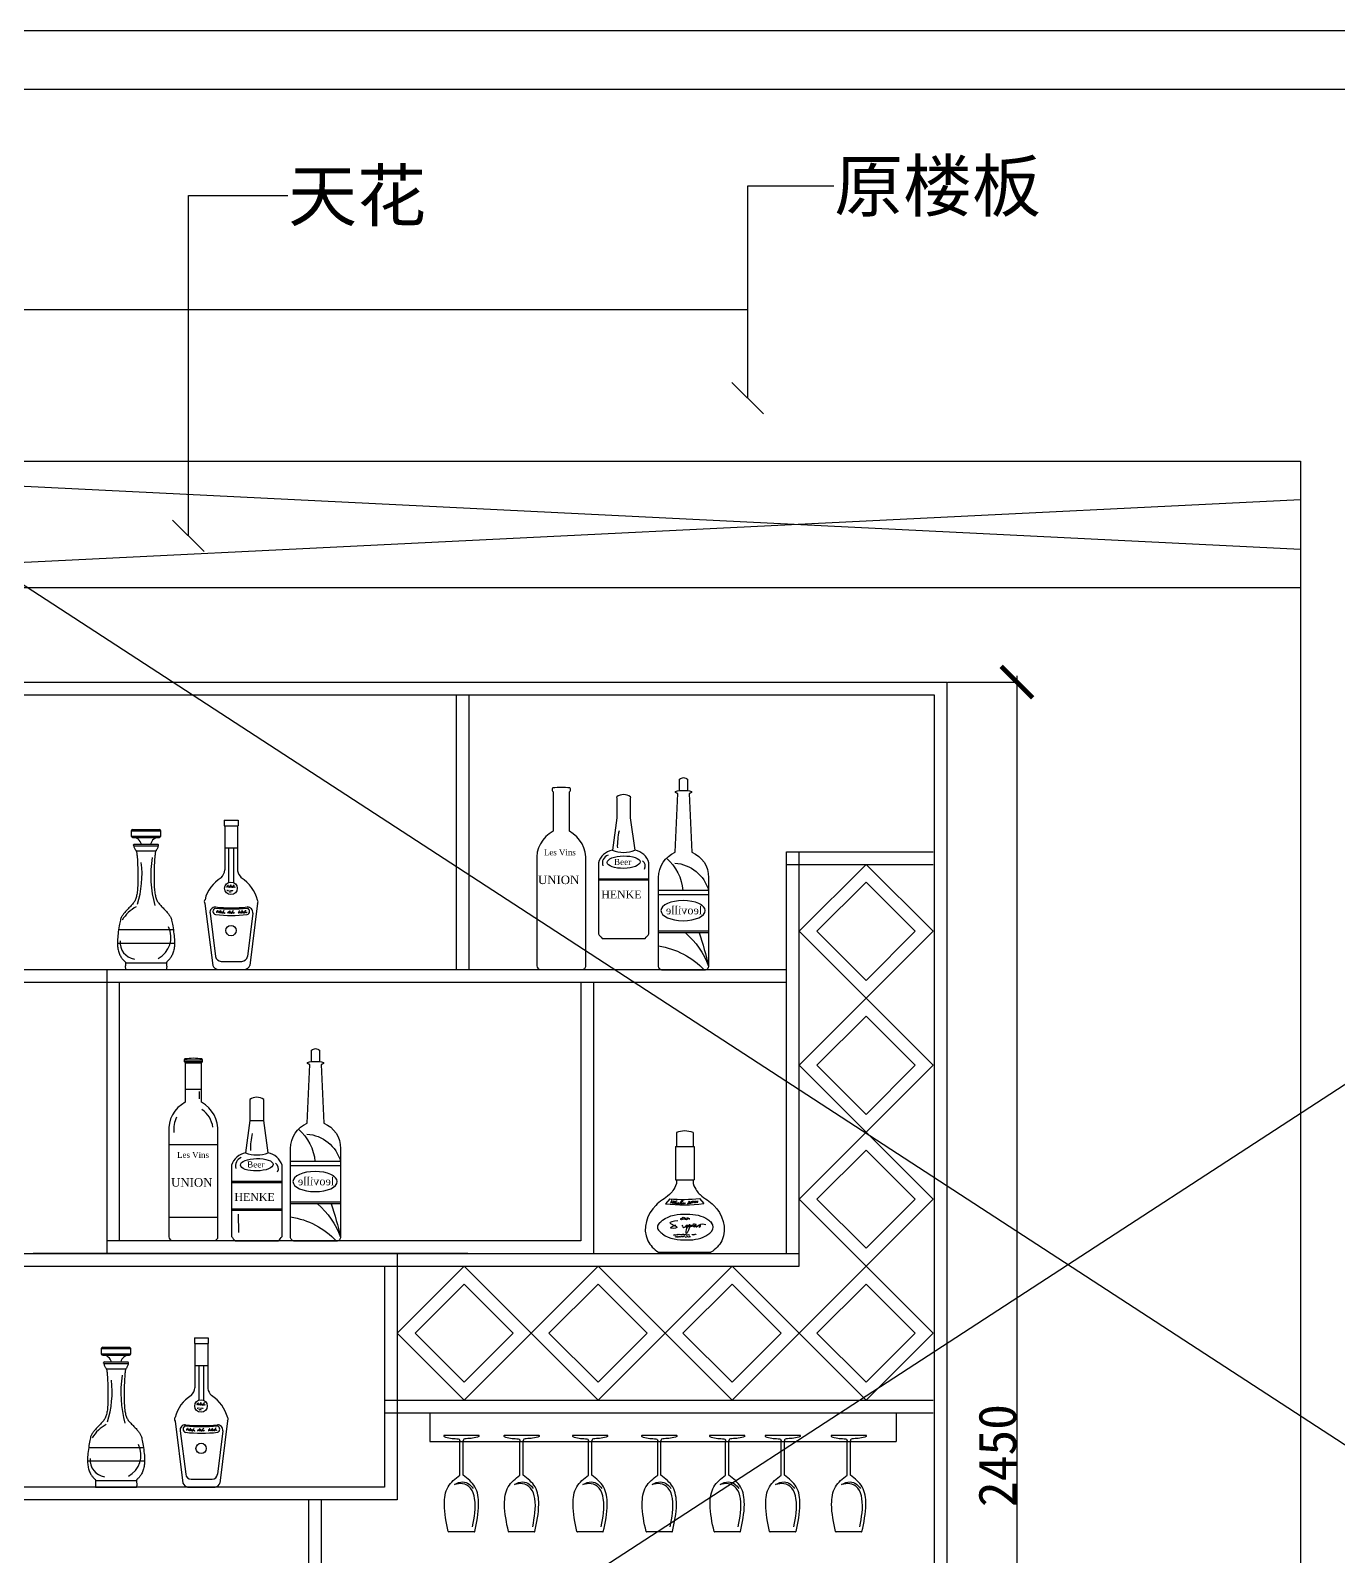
# Model space of a CAD drawing. Header units: millimetres. Extents: x 1149180 to 1411665549, y -85375798 to -28940.
# Drawn here: x 1188275 to 1190345, y -90924 to -88507 of the extents above; entities that cross this region are included whole.
import ezdxf

# ---------------------------------------------------------------- set-up
doc = ezdxf.new("R2010")
doc.units = ezdxf.units.MM
doc.header["$PDMODE"] = 35
for name, color, linetype in [('00天花', 3, 'Continuous'), ('3', 3, 'Continuous'), ('4', 4, 'Continuous'), ('6', 6, 'Continuous'), ('7', 7, 'Continuous'), ('BLOCK2', 8, 'Continuous'), ('DIM', 3, 'Continuous'), ('TEXT', 3, 'Continuous'), ('图框', 7, 'Continuous'), ('地板', 8, 'Continuous'), ('填充', 8, 'Continuous')]:
    doc.layers.add(name, color=color, linetype=linetype)
doc.styles.add('STYLE4', font='dutcheb.ttf')
doc.styles.add('云', font='SimSun.ttf')
doc.dimstyles.new('标准', dxfattribs={"dimtxt": 60, "dimasz": 50, "dimexe": 1, "dimexo": 1, "dimtad": 1, "dimdec": 0, "dimtxsty": '云', "dimblk": 'ARCHTICK', "dimcen": 50, "dimdle": 10, "dimclrd": 24, "dimclre": 22, "dimclrt": 24, "dimadec": 0, "dimazin": 0, "dimtfac": 1, "dimtdec": 0, "dimtmove": 1, "dimatfit": 3, "dimldrblk": 'OBLIQUE', "dimfxl": 1.25, "dimarcsym": 0})

# ---------------------------------------------------------------- blocks, each defined once
blk = doc.blocks.new('jd')
at = {"layer": '6', "color": 4}
for p, q in [((-4873.1, 2881.8), (-4873.1, 2818.3)), ((-4798.1, 2881.8), (-4798.1, 2818.3)), ((-4878.1, 2818.3), (-4793.1, 2818.3)), ((-4878.1, 2818.3), (-4878.1, 2668.9)), ((-4793.1, 2818.3), (-4793.1, 2668.9)), ((-4878.1, 2668.9), (-4793.1, 2668.9)), ((-4873.1, 2668.9), (-4873.1, 2651.5)), ((-4798.1, 2668.9), (-4798.1, 2651.5)), ((-4903.2, 2582.9), (-4922.4, 2560)), ((-4768.9, 2584), (-4749.9, 2561.3)), ((-4954.3, 2340.5), (-4716.9, 2340.5))]:
    blk.add_line(p, q, dxfattribs=at)
for centre, radius, start, end in [((-4835.6, 2795.5), 94, 66.49731, 113.50269), ((-4841.1, 3185), 630.3, 262.5878, 278.31915), ((-4841.1, 3185), 605.3, 264.11046, 276.84999), ((-4935.9, 2454.5), 23.2, 133.04602, 226.95398), ((-4738.6, 2454.5), 31.2, 321.30867, 38.69133)]:
    blk.add_arc(centre, radius, start, end, dxfattribs=at)
for points in [[(-4873.1, 2651.5), (-4883.7, 2622.4), (-4915.5, 2588.4), (-4990.4, 2549.7), (-5040.3, 2425.6), (-4974.8, 2352.6), (-4954.3, 2340.5)], [(-4798.1, 2651.5), (-4787.5, 2622.4), (-4755.7, 2588.4), (-4680.8, 2549.7), (-4630.8, 2425.6), (-4696.3, 2352.6), (-4716.9, 2340.5)]]:
    blk.add_open_spline(points, degree=3, knots=[0, 0, 0, 0, 18.805428, 56.35164, 129.653985, 156.297323, 156.297323, 156.297323, 156.297323], dxfattribs=at)
for points in [[(-4894.8, 2579), (-4895.5, 2572.8), (-4900.3, 2564.3), (-4896.1, 2565), (-4886.7, 2571.5), (-4884.1, 2572.1), (-4885.4, 2570.2), (-4891.2, 2564), (-4890.9, 2562.4), (-4886, 2565.3), (-4876.6, 2571.2), (-4871.3, 2572.5), (-4872.6, 2571.5), (-4878.2, 2568.9), (-4887, 2561.1), (-4882.1, 2565.3), (-4879.8, 2565), (-4881.8, 2561.1), (-4872.3, 2565.6), (-4875.3, 2561.1), (-4863.5, 2565.3), (-4867.1, 2563.4), (-4864.2, 2561.1), (-4870.4, 2559.1), (-4856.7, 2561.7), (-4844.3, 2575.1), (-4857.3, 2560.8), (-4848.2, 2565), (-4853.7, 2564), (-4845.6, 2561.1), (-4837.8, 2566), (-4841.7, 2561.7), (-4830, 2564.7)], [(-4819.2, 2568.9), (-4813.7, 2570.8), (-4812.7, 2566.3), (-4815, 2565.6), (-4823.1, 2560.1), (-4816.6, 2562.7), (-4810.7, 2562.7), (-4805.5, 2564), (-4805.5, 2570.8), (-4798, 2567.6), (-4801.9, 2563.7), (-4802.9, 2568.2), (-4791.8, 2570.8), (-4787.9, 2567.6), (-4791.2, 2563), (-4791.8, 2570.8), (-4785.6, 2571.5), (-4776.8, 2567.6), (-4780.4, 2563.7), (-4784.3, 2569.2), (-4780.7, 2571.5), (-4774.2, 2571.5)], [(-4951.7, 2471.4), (-4935.5, 2485.7), (-4824.7, 2513.1), (-4730.9, 2488.3), (-4714.3, 2474)], [(-4845.2, 2488.9), (-4852.7, 2488.9), (-4852.7, 2493), (-4845.2, 2493), (-4845.2, 2497.5), (-4838.8, 2497.5), (-4830.1, 2494.5), (-4820.7, 2496), (-4819.1, 2493), (-4812.7, 2491.5), (-4822.5, 2490), (-4828.2, 2487), (-4836.5, 2490), (-4842.5, 2490)], [(-4951.7, 2437.5), (-4935.5, 2423.2), (-4824.7, 2395.9), (-4730.9, 2420.6), (-4714.3, 2434.9)], [(-4867.6, 2482.5), (-4902.5, 2471.5), (-4870.9, 2452.4), (-4900.8, 2451.3), (-4891.9, 2457.7), (-4876.2, 2464.6)], [(-4884.8, 2415.9), (-4882.8, 2420.9), (-4882.6, 2417.2), (-4879.4, 2420.7), (-4878.9, 2418.1), (-4872.6, 2421.2), (-4872, 2417.8), (-4866.6, 2421.9), (-4865.7, 2418.6), (-4861.3, 2421.9), (-4861.1, 2418.8), (-4856.4, 2421.8), (-4855.5, 2418.8), (-4850.3, 2421.4), (-4848.7, 2419.2), (-4845.1, 2421.7), (-4844.6, 2420.6), (-4842.1, 2422.3), (-4840.5, 2420.9), (-4838.7, 2422.1), (-4837.4, 2419.9), (-4830.7, 2421.8), (-4829.4, 2418.9), (-4815.8, 2419.7), (-4815.6, 2415.6)], [(-4849.3, 2463), (-4836.9, 2453.3), (-4824.9, 2463.9), (-4828.4, 2451.2), (-4814.3, 2465.3), (-4827, 2425.8), (-4811.5, 2463.2), (-4803.7, 2461.8), (-4816.4, 2453.3), (-4812.9, 2455.5), (-4784.6, 2465.3), (-4798.7, 2465.3), (-4793.1, 2456.2), (-4785.3, 2463.9), (-4785.3, 2455.5), (-4766.2, 2465.3), (-4768.3, 2452.6), (-4766.9, 2461.1), (-4740.1, 2465.8)], [(-4804, 2419.4), (-4800.6, 2420.9), (-4799.9, 2419.8), (-4798.4, 2422.1)], [(-4797.1, 2419.4), (-4793.7, 2420.9), (-4793, 2419.8), (-4791.4, 2422.1)], [(-4789.8, 2420.2), (-4786.4, 2421.8), (-4785.6, 2420.6), (-4784.1, 2422.9)], [(-4879.3, 2409), (-4877.1, 2411.4), (-4875.6, 2409.7), (-4872.6, 2412.3), (-4872.2, 2410.1), (-4868.6, 2411.5), (-4868, 2410.1), (-4865.1, 2411.5), (-4864.1, 2410.2), (-4862.3, 2410.9), (-4859.4, 2411.9), (-4857, 2409.3), (-4853, 2412.4), (-4850.3, 2410.3), (-4846.6, 2413), (-4844.9, 2410.6), (-4838.7, 2414.2), (-4838.1, 2411.2)], [(-4833, 2408.8), (-4829.6, 2410.4), (-4828.8, 2409.2), (-4827.3, 2411.5)], [(-4824.8, 2410.1), (-4821.4, 2411.6), (-4820.7, 2410.4), (-4819.2, 2412.7)], [(-4816.7, 2410.1), (-4813.3, 2411.6), (-4812.5, 2410.4), (-4811, 2412.7)]]:
    blk.add_spline(points, degree=3, dxfattribs=at)
blk = doc.blocks.new('W1')
at = {"layer": '3'}
for p, q in [((-87.4, 96.6), (-27.4, 96.6)), ((-87.4, 53), (-27.4, 53))]:
    blk.add_line(p, q, dxfattribs=at)
for centre, radius, start, end in [((-44, 89.7), 45.1, 93.7232, 164.5396), ((1.7, 96.6), 58.6, 131.1777, 175.0055), ((391, -101), 491.4, 161.9815, 166.8029), ((4.9, -23.5), 98.6, 130.9257, 159.4126), ((-13.6, -57.5), 93.8, 98.4329, 137.162)]:
    blk.add_arc(centre, radius, start, end, dxfattribs=at)
blk.add_ellipse((-56.8, 77.7), major_axis=(-26.6, 0), ratio=0.453704, dxfattribs=at)
at = {"layer": '4'}
blk.add_lwpolyline([(-32.4, 6.2, 0.414214), (-27.4, 11.2), (-27.4, 117.5, 0.307785), (-47.5, 147.8), (-50.6, 218.4, 0.080951), (-47.7, 219.3, 0.050461), (-47.8, 220.8, 0.114655), (-67, 220.8, 0.050461), (-67.1, 219.3, 0.080951), (-64.2, 218.4), (-67.3, 147.8, 0.307785), (-87.4, 117.5), (-87.4, 11.2, 0.414214), (-82.4, 6.2)], format="xyb", close=True, dxfattribs=at)
at = {"layer": '7'}
for p, q in [((-87.4, 101.7), (-27.4, 101.7)), ((-87.4, 51), (-27.4, 51))]:
    blk.add_line(p, q, dxfattribs=at)
blk.add_lwpolyline([(-52.7, 221.6), (-52.7, 235.3, 0.420258), (-62.1, 235.3), (-62.1, 221.6)], format="xyb", dxfattribs=at)
at = {"layer": '3', "color": 3, "style": 'STYLE4'}
blk.add_text('leoville', height=9.6, dxfattribs=at).set_placement((-79.7, 73.3))
blk = doc.blocks.new('jhk')
at = {"layer": '6', "color": 4}
for p, q in [((-8404.8, 3748.5), (-8373.6, 3748.5)), ((-8404.8, 3748.5), (-8404.8, 3736)), ((-8404.8, 3736), (-8373.6, 3736)), ((-8403.6, 3736), (-8403.6, 3636)), ((-8374.8, 3736), (-8374.8, 3634)), ((-8373.6, 3748.5), (-8373.6, 3736)), ((-8403.6, 3686), (-8374.8, 3686)), ((-8394.9, 3686), (-8394.9, 3607.9)), ((-8384.3, 3686), (-8384.3, 3607.7)), ((-8448.5, 3560.3), (-8430.6, 3419.9)), ((-8329.8, 3561), (-8347.1, 3419.7)), ((-8437.1, 3538.2), (-8424.5, 3440.2)), ((-8340.5, 3538.2), (-8352.5, 3440.2)), ((-8412.1, 3429.3), (-8364.9, 3429.3)), ((-8420, 3411), (-8357.6, 3411))]:
    blk.add_line(p, q, dxfattribs=at)
for centre, radius in [((-8389.8, 3594.6), 14.2), ((-8389.6, 3498.8), 11.7)]:
    blk.add_circle(centre, radius, dxfattribs=at)
for centre, radius, start, end in [((-8437, 3640.7), 33.8, 318.1651, 352.0279), ((-8336.1, 3644.1), 40, 194.6591, 220.5445), ((-8373.1, 3551.2), 77.3, 120.084, 166.8363), ((-8410.3, 3547.2), 83.4, 14.3114, 58.3035), ((-8442.9, 3564.4), 7.04, 141.6531, 216.227), ((-8334.1, 3564.5), 5.6, 320.2702, 35.0978), ((-8424.7, 3539.8), 12.5, 90, 187.2928), ((-8422.7, 3542.4), 7.66, 105.3049, 254.6951), ((-8388.8, 3895.3), 344.9, 264.0255, 275.9745), ((-8388.8, 3892.8), 344.9, 264.0255, 275.9745), ((-8388.8, 3878.1), 344.9, 264.0255, 275.9745), ((-8352.9, 3539.8), 12.5, 353.0032, 90), ((-8355.5, 3542.4), 7.84, 289.6351, 70.3649), ((-8417.1, 3425.2), 14.5, 201.4364, 258.1602), ((-8412.1, 3441.8), 12.5, 187.2928, 270), ((-8364.9, 3441.8), 12.5, 270, 353.0032), ((-8360.6, 3425.2), 14.5, 281.8398, 338.5636)]:
    blk.add_arc(centre, radius, start, end, dxfattribs=at)
for points in [[(-8397.1, 3601.8), (-8395.5, 3601.8), (-8397.3, 3600), (-8395.8, 3597.7), (-8399.6, 3597.9), (-8398.6, 3598), (-8397.5, 3600.9)], [(-8392.8, 3598.6), (-8393.5, 3599), (-8395.2, 3597), (-8392.9, 3598.3), (-8392.8, 3597), (-8389.9, 3602.3), (-8391.2, 3597.7), (-8390.5, 3597.6), (-8387.3, 3598.6), (-8388.6, 3599), (-8388.7, 3596.6), (-8387.7, 3598.2), (-8386.9, 3596.9), (-8384.3, 3598), (-8386, 3598.3), (-8385.4, 3596.4), (-8384.3, 3598.3), (-8382.3, 3602.5), (-8384.3, 3597.3), (-8382, 3598.3), (-8382, 3597), (-8379.4, 3598.2)], [(-8398.7, 3589.5), (-8397.4, 3590.1), (-8397.1, 3589.7), (-8396.5, 3590.6)], [(-8395.6, 3589.5), (-8394.2, 3590.1), (-8394, 3589.7), (-8393.4, 3590.6)], [(-8394.7, 3585.9), (-8393.4, 3586.5), (-8393.1, 3586.1), (-8392.5, 3587)], [(-8391.6, 3585.9), (-8390.2, 3586.5), (-8390, 3586.1), (-8389.4, 3587)], [(-8390.7, 3589.1), (-8389.4, 3589.7), (-8389.1, 3589.3), (-8388.5, 3590.2)], [(-8387.6, 3589.1), (-8386.2, 3589.7), (-8386, 3589.3), (-8385.4, 3590.2)], [(-8420.5, 3544.5), (-8418.9, 3544.4), (-8420.7, 3542.8), (-8419.5, 3540.4), (-8423.2, 3540.9), (-8422.2, 3540.9), (-8421, 3543.7)], [(-8416.4, 3541), (-8417.1, 3541.5), (-8419, 3539.6), (-8416.6, 3540.7), (-8416.5, 3539.4), (-8413.2, 3544.5), (-8414.9, 3540), (-8414.2, 3539.8), (-8410.9, 3540.6), (-8412.2, 3541.1), (-8412.5, 3538.7), (-8411.4, 3540.2), (-8410.6, 3538.8), (-8408, 3539.8), (-8409.7, 3540.2), (-8409.2, 3538.3), (-8407.9, 3540), (-8405.6, 3544), (-8408, 3539), (-8405.6, 3539.9), (-8405.7, 3538.6), (-8403.1, 3539.5)], [(-8395.1, 3540.2), (-8395.8, 3540.6), (-8397.5, 3538.6), (-8395.2, 3539.9), (-8395.1, 3538.6), (-8392.2, 3543.9), (-8393.5, 3539.3), (-8392.8, 3539.2), (-8389.6, 3540.2), (-8390.9, 3540.6), (-8391, 3538.2), (-8390, 3539.8), (-8389.2, 3538.5), (-8386.6, 3539.6), (-8388.3, 3539.9), (-8387.7, 3538), (-8386.6, 3539.9), (-8384.5, 3544.1), (-8386.6, 3538.9), (-8384.3, 3539.9), (-8384.3, 3538.6), (-8381.7, 3539.8)], [(-8371.4, 3543.1), (-8369.8, 3543.3), (-8371.4, 3541.4), (-8369.8, 3539.2), (-8373.5, 3539.1), (-8372.5, 3539.3), (-8371.7, 3542.2)], [(-8366.8, 3540.3), (-8367.6, 3540.7), (-8369.1, 3538.6), (-8366.9, 3540), (-8366.7, 3538.7), (-8364.2, 3544.3), (-8365.2, 3539.6), (-8364.4, 3539.5), (-8361.4, 3540.8), (-8362.7, 3541.1), (-8362.6, 3538.6), (-8361.7, 3540.3), (-8360.8, 3539.1), (-8358.3, 3540.4), (-8360, 3540.6), (-8359.3, 3538.8), (-8358.3, 3540.7), (-8356.6, 3545.1), (-8358.2, 3539.7), (-8356, 3540.9), (-8355.9, 3539.6), (-8353.4, 3541)]]:
    blk.add_spline(points, degree=3, dxfattribs=at)
blk = doc.blocks.new('grrtyyy445')
at = {"layer": '3'}
for p, q in [((165374.4, -83026.6), (165421.2, -83026.6)), ((165374.4, -83035.3), (165421.2, -83035.3)), ((165378.5, -83050.6), (165417.1, -83050.6)), ((165382.3, -83058.7), (165413.4, -83058.7)), ((165354.5, -83183.3), (165441.1, -83183.3)), ((165352.6, -83204.5), (165443, -83204.5))]:
    blk.add_line(p, q, dxfattribs=at)
for centre, radius, start, end in [((165588, -83097.2), 182.6, 171.1695, 195.1966), ((165233.9, -83095.9), 157.6, 342.5827, 6.9125), ((165411.1, -83199.3), 59.8, 118.9576, 148.4937), ((165399.2, -83195.7), 38, 298.5008, 26.2097), ((165383.8, -83203.2), 27.1, 174.999, 260.5507)]:
    blk.add_arc(centre, radius, start, end, dxfattribs=at)
at = {"layer": '4'}
for p, q in [((165376.7, -83024.8), (165418.9, -83024.8)), ((165378.1, -83049.7), (165378.1, -83049.2)), ((165417.5, -83049.7), (165417.5, -83049.2)), ((165365.4, -83246.3), (165430.2, -83246.3))]:
    blk.add_line(p, q, dxfattribs=at)
for points in [[(165376.7, -83024.8, 0.288961), (165374.4, -83026.6), (165374.4, -83035.3, 0.288961), (165376.7, -83037.1, 0.288961)], [(165418.9, -83037.1, 0.288961), (165421.2, -83035.3), (165421.2, -83026.6, 0.288961), (165418.9, -83024.8, 0.288961)]]:
    blk.add_lwpolyline(points, format="xyb", dxfattribs=at)
for points in [[(165378.5, -83050.6), (165378.8, -83052), (165379.2, -83053.3), (165379.6, -83054.4), (165380.1, -83055.4), (165380.6, -83056.2), (165381, -83056.9), (165381.5, -83057.6), (165381.9, -83058.2), (165382.3, -83058.7), (165382.6, -83059.3), (165382.8, -83060), (165383, -83060.8), (165383.2, -83061.8), (165383.4, -83063.1), (165383.5, -83064.6), (165383.7, -83066.5), (165383.9, -83068.9), (165384.1, -83071.5), (165384.2, -83074.5), (165384.4, -83077.7), (165384.6, -83081.1), (165384.7, -83084.6), (165384.8, -83088.2), (165384.9, -83091.7), (165385, -83095.2), (165385, -83098.6), (165385, -83101.9), (165385, -83105.1), (165384.9, -83108.2), (165384.8, -83111.2), (165384.7, -83114), (165384.6, -83116.6), (165384.4, -83119.1), (165384.2, -83121.4), (165384, -83123.6), (165383.7, -83125.7), (165383.4, -83127.6), (165383, -83129.3), (165382.6, -83131), (165382.2, -83132.6), (165381.7, -83134), (165381.2, -83135.4), (165380.6, -83136.8), (165379.9, -83138), (165379.2, -83139.3), (165378.4, -83140.5), (165377.5, -83141.6), (165376.6, -83142.8), (165375.5, -83144), (165374.4, -83145.2), (165373.2, -83146.4), (165372, -83147.7), (165370.8, -83148.9), (165369.6, -83150.1), (165368.4, -83151.3), (165367.3, -83152.4), (165366.2, -83153.6), (165365.1, -83154.8), (165364.2, -83155.9), (165363.2, -83157), (165362.4, -83158.1), (165361.6, -83159.1), (165360.9, -83160.2), (165360.2, -83161.2), (165359.6, -83162.2), (165359, -83163.2), (165358.5, -83164.3), (165358.1, -83165.5), (165357.6, -83166.8), (165357.2, -83168.4), (165356.8, -83170.2), (165356.3, -83172.3), (165355.9, -83174.8), (165355.4, -83177.5), (165354.9, -83180.4), (165354.5, -83183.5), (165354, -83186.6), (165353.6, -83189.8), (165353.3, -83192.8), (165353, -83195.7), (165352.8, -83198.5), (165352.7, -83201), (165352.6, -83203.4), (165352.6, -83205.7), (165352.7, -83207.8), (165352.9, -83209.8), (165353.1, -83211.7), (165353.4, -83213.6), (165353.8, -83215.4), (165354.3, -83217.2), (165354.8, -83218.9), (165355.3, -83220.6), (165355.9, -83222.1), (165356.6, -83223.6), (165357.3, -83225), (165358, -83226.3), (165358.7, -83227.4), (165359.4, -83228.5), (165360.1, -83229.4), (165360.8, -83230.2), (165361.4, -83231), (165362, -83231.6), (165362.6, -83232.2), (165363.2, -83232.7), (165363.7, -83233.2), (165364.1, -83233.6), (165364.5, -83233.9), (165364.8, -83234.2), (165365, -83234.6), (165365.2, -83234.9), (165365.4, -83235.3), (165365.5, -83235.7), (165365.5, -83236.1), (165365.5, -83236.6), (165365.5, -83237.2), (165365.4, -83237.8), (165365.3, -83238.4), (165365.2, -83239.1), (165365.1, -83239.8), (165365.1, -83240.5), (165365, -83241.3), (165365, -83242), (165365, -83242.8), (165365.1, -83243.5), (165365.1, -83244.2), (165365.2, -83244.9), (165365.3, -83245.6), (165365.4, -83246.3)], [(165417.1, -83050.6), (165416.8, -83052), (165416.4, -83053.3), (165416, -83054.4), (165415.5, -83055.4), (165415, -83056.2), (165414.6, -83056.9), (165414.1, -83057.6), (165413.7, -83058.2), (165413.4, -83058.7), (165413.1, -83059.3), (165412.8, -83060), (165412.6, -83060.8), (165412.4, -83061.8), (165412.2, -83063.1), (165412.1, -83064.6), (165411.9, -83066.5), (165411.7, -83068.9), (165411.5, -83071.5), (165411.4, -83074.5), (165411.2, -83077.7), (165411, -83081.1), (165410.9, -83084.6), (165410.8, -83088.2), (165410.7, -83091.7), (165410.6, -83095.2), (165410.6, -83098.6), (165410.6, -83101.9), (165410.6, -83105.1), (165410.7, -83108.2), (165410.8, -83111.2), (165410.9, -83114), (165411, -83116.6), (165411.2, -83119.1), (165411.4, -83121.4), (165411.7, -83123.6), (165411.9, -83125.7), (165412.2, -83127.6), (165412.6, -83129.3), (165413, -83131), (165413.4, -83132.6), (165413.9, -83134), (165414.4, -83135.4), (165415, -83136.8), (165415.7, -83138), (165416.4, -83139.3), (165417.2, -83140.5), (165418.1, -83141.6), (165419.1, -83142.8), (165420.1, -83144), (165421.2, -83145.2), (165422.4, -83146.4), (165423.6, -83147.7), (165424.8, -83148.9), (165426, -83150.1), (165427.2, -83151.3), (165428.3, -83152.4), (165429.4, -83153.6), (165430.5, -83154.8), (165431.4, -83155.9), (165432.4, -83157), (165433.2, -83158.1), (165434, -83159.1), (165434.7, -83160.2), (165435.4, -83161.2), (165436, -83162.2), (165436.6, -83163.2), (165437.1, -83164.3), (165437.5, -83165.5), (165438, -83166.8), (165438.4, -83168.4), (165438.8, -83170.2), (165439.3, -83172.3), (165439.7, -83174.8), (165440.2, -83177.5), (165440.7, -83180.4), (165441.1, -83183.5), (165441.6, -83186.6), (165442, -83189.8), (165442.3, -83192.8), (165442.6, -83195.7), (165442.8, -83198.5), (165442.9, -83201), (165443, -83203.4), (165443, -83205.7), (165442.9, -83207.8), (165442.7, -83209.8), (165442.5, -83211.7), (165442.2, -83213.6), (165441.8, -83215.4), (165441.4, -83217.2), (165440.8, -83218.9), (165440.3, -83220.6), (165439.7, -83222.1), (165439, -83223.6), (165438.3, -83225), (165437.6, -83226.3), (165436.9, -83227.4), (165436.2, -83228.5), (165435.5, -83229.4), (165434.9, -83230.2), (165434.2, -83231), (165433.6, -83231.6), (165433, -83232.2), (165432.4, -83232.7), (165431.9, -83233.2), (165431.5, -83233.6), (165431.1, -83233.9), (165430.8, -83234.2), (165430.6, -83234.6), (165430.4, -83234.9), (165430.2, -83235.3), (165430.1, -83235.7), (165430.1, -83236.1), (165430.1, -83236.6), (165430.2, -83237.2), (165430.2, -83237.8), (165430.3, -83238.4), (165430.4, -83239.1), (165430.5, -83239.8), (165430.5, -83240.5), (165430.6, -83241.3), (165430.6, -83242), (165430.6, -83242.8), (165430.5, -83243.5), (165430.5, -83244.2), (165430.4, -83244.9), (165430.3, -83245.6), (165430.2, -83246.3)]]:
    blk.add_lwpolyline(points, dxfattribs=at)
for centre, radius, start, end in [((165377, -83051), 13.8, 12.3258, 91.183), ((165418.6, -83051), 13.8, 88.817, 167.6742), ((165379.3, -83049.2), 1.16, 90, 180), ((165379.3, -83049.7), 1.16, 180, 225), ((165416.3, -83049.2), 1.16, 0, 90), ((165416.3, -83049.7), 1.16, 315, 0)]:
    blk.add_arc(centre, radius, start, end, dxfattribs=at)
at = {"layer": '7'}
for p, q in [((165376.7, -83037.1), (165418.9, -83037.1)), ((165379.3, -83048), (165416.3, -83048)), ((165365.5, -83235.9), (165430.1, -83235.9))]:
    blk.add_line(p, q, dxfattribs=at)
blk = doc.blocks.new('_ArchTick')
at = {"color": 0, "linetype": 'ByBlock', "const_width": 0.15}
blk.add_lwpolyline([(-0.5, -0.5), (0.5, 0.5)], dxfattribs=at)
blk = doc.blocks.new('_Oblique')
at = {"color": 0, "linetype": 'ByBlock', "lineweight": -2}
blk.add_line((-0.5, -0.5), (0.5, 0.5), dxfattribs=at)
blk = doc.blocks.new('3sdasd2')
at = {"layer": '图框', "color": 3}
blk.add_line((1186915.1, -89939.9), (1192919.8, -89939.8), dxfattribs=at)
at = {"layer": '图框', "color": 8}
blk.add_line((1187029.6, -90032.9), (1192826.7, -90032.9), dxfattribs=at)
blk = doc.blocks.new('*D1146')
at = {"layer": 'Defpoints', "color": 0}
for p in [(1189725.3, -89539), (1189725.3, -91988.9), (1189836.3, -91988.9)]:
    blk.add_point(p, dxfattribs=at)
at = {"layer": 'TEXT', "color": 22, "lineweight": -2}
for p, q in [((1189726.3, -89539), (1189837.3, -89539)), ((1189726.3, -91988.9), (1189837.3, -91988.9))]:
    blk.add_line(p, q, dxfattribs=at)
at = {"layer": 'TEXT', "color": 24, "lineweight": -2}
blk.add_line((1189836.3, -89529), (1189836.3, -91998.9), dxfattribs=at)
at = {"layer": 'TEXT', "color": 24, "lineweight": -2, "xscale": 50, "yscale": 50, "zscale": 50}
for p, rotation in [((1189836.3, -89539), 90), ((1189836.3, -91988.9), 270)]:
    blk.add_blockref('_ArchTick', p, dxfattribs=dict(at, rotation=rotation))
at = {"layer": 'TEXT', "color": 24, "insert": (1189805.7, -90764), "char_height": 60, "attachment_point": 5, "rotation": 90, "style": '云'}
blk.add_mtext('2450', dxfattribs=at)

msp = doc.modelspace()

# ---------------------------------------------------------------- linework, layer by layer
at = {"color": 8}
for p, q in [((1188948.9, -89994), (1188948.9, -89559)), ((1188968.9, -89994), (1188968.9, -89559)), ((1189471.5, -90444), (1189471.5, -89807.6)), ((1189491.5, -90464), (1189491.5, -89807.6)), ((1187745.3, -89994), (1189471.5, -89994)), ((1188395.8, -90444), (1188395.8, -89994)), ((1187745.3, -90014), (1189471.5, -90014)), ((1188415.8, -90424), (1188415.8, -90014)), ((1188968.9, -90014), (1188968.9, -90014)), ((1189145.9, -90014), (1189145.9, -90424)), ((1189165.9, -90014), (1189165.9, -90444)), ((1189145.9, -90424), (1188395.8, -90424)), ((1188085, -90444), (1188625, -90444)), ((1188105, -90464), (1188605, -90464)), ((1188967.2, -90444), (1188278.7, -90444)), ((1188430.8, -90464), (1189491.5, -90464)), ((1188473.7, -90444), (1189491.5, -90444)), ((1188835.1, -90464), (1188835.1, -90814)), ((1188855.1, -90444), (1188855.1, -90834)), ((1188835.1, -90676.1), (1189703.6, -90676.1)), ((1188835.1, -90696.1), (1189703.6, -90696.1)), ((1188835.1, -90814), (1188105, -90814)), ((1188855.1, -90834), (1188085, -90834))]:
    msp.add_line(p, q, dxfattribs=at)
for points in [[(1189491.5, -89933.6), (1189597.5, -89827.6), (1189703.6, -89933.6), (1189597.5, -90039.7)], [(1189519.8, -89933.6), (1189597.5, -89855.9), (1189675.3, -89933.6), (1189597.5, -90011.4)], [(1189491.5, -90145.8), (1189597.5, -90039.7), (1189703.6, -90145.8), (1189597.5, -90251.8)], [(1189519.8, -90145.8), (1189597.5, -90068), (1189675.3, -90145.8), (1189597.5, -90223.6)], [(1189491.5, -90357.9), (1189597.5, -90251.8), (1189703.6, -90357.9), (1189597.5, -90464)], [(1189519.8, -90357.9), (1189597.5, -90280.1), (1189675.3, -90357.9), (1189597.5, -90435.7)], [(1188855.1, -90570), (1188961.1, -90464), (1189067.2, -90570), (1188961.1, -90676.1)], [(1189067.2, -90570), (1189173.3, -90464), (1189279.3, -90570), (1189173.3, -90676.1)], [(1189279.3, -90570), (1189385.4, -90464), (1189491.5, -90570), (1189385.4, -90676.1)], [(1189491.5, -90570), (1189597.5, -90464), (1189703.6, -90570), (1189597.5, -90676.1)], [(1188883.4, -90570), (1188961.1, -90492.3), (1189038.9, -90570), (1188961.1, -90647.8)], [(1189095.5, -90570), (1189173.3, -90492.3), (1189251.1, -90570), (1189173.3, -90647.8)], [(1189307.6, -90570), (1189385.4, -90492.3), (1189463.2, -90570), (1189385.4, -90647.8)], [(1189519.8, -90570), (1189597.5, -90492.3), (1189675.3, -90570), (1189597.5, -90647.8)]]:
    msp.add_lwpolyline(points, close=True, dxfattribs=at)
at = {"layer": '00天花', "color": 8}
for p, q in [((1188715.3, -91868.9), (1188715.3, -90834)), ((1188735.3, -91868.9), (1188735.3, -90834))]:
    msp.add_line(p, q, dxfattribs=at)
at = {"layer": '3'}
for p, q in [((1189173.7, -89852.3), (1189253.7, -89852.3)), ((1188592.9, -90331.5), (1188672.9, -90331.5)), ((1188592.9, -90373.4), (1188672.9, -90373.4)), ((1188603.2, -90381.7), (1188603.7, -90410.9))]:
    msp.add_line(p, q, dxfattribs=at)
for centre, radius, start, end in [((1189311.8, -89798.6), 108.1, 167.0666, 181.5046), ((1189193.7, -89825.7), 13.7, 110.2878, 198.0403), ((1189237.8, -89830.3), 10.2, 329.8754, 57.1334), ((1188731, -90277.8), 108.1, 167.0666, 181.5046), ((1188612.9, -90304.9), 13.7, 110.2878, 198.0403), ((1188657, -90309.5), 10.2, 329.8754, 57.1334)]:
    msp.add_arc(centre, radius, start, end, dxfattribs=at)
at = {"layer": '4'}
for points in [[(1189082, -89994), (1189148.1, -89994, 0.414214), (1189154, -89988.1), (1189154, -89822.7, 0.287212), (1189127.9, -89775.2), (1189127.9, -89712.7, 0.147579), (1189129.6, -89710.7), (1189129.6, -89707.8, 0.131585), (1189128.6, -89706.6, 0.075603), (1189101.6, -89706.6, 0.131585), (1189100.6, -89707.8), (1189100.6, -89710.7, 0.147579), (1189102.2, -89712.7), (1189102.2, -89775.2, 0.304594), (1189076.2, -89822.7), (1189076.2, -89988.1, 0.414214)], [(1189195.8, -89805.2, 0.275143), (1189173.7, -89825), (1189173.7, -89937.7, 0.042753), (1189179.6, -89944.8), (1189247.9, -89944.8, 0.042753), (1189253.7, -89937.7), (1189253.7, -89825, 0.275143), (1189231.7, -89805.2), (1189224.7, -89754.1), (1189224.7, -89722.3, 0.279828), (1189224.7, -89720.7, 0.31991), (1189202.7, -89720.7, 0.279828), (1189202.7, -89722.3), (1189202.7, -89754.1)], [(1188499.5, -90423.2), (1188565.6, -90423.2, 0.414214), (1188571.4, -90417.3), (1188571.4, -90251.9, 0.287212), (1188545.4, -90204.4), (1188545.4, -90141.9, 0.147579), (1188547.1, -90139.9), (1188547.1, -90137, 0.131585), (1188546.1, -90135.8, 0.075603), (1188519.1, -90135.8, 0.131585), (1188518.1, -90137), (1188518.1, -90139.9, 0.147579), (1188519.7, -90141.9), (1188519.7, -90204.4, 0.304594), (1188493.7, -90251.9), (1188493.7, -90417.3, 0.414214)], [(1188615, -90284.4, 0.275143), (1188592.9, -90304.2), (1188592.9, -90416.9, 0.042753), (1188598.8, -90424), (1188667.1, -90424, 0.042753), (1188672.9, -90416.9), (1188672.9, -90304.2, 0.275143), (1188650.9, -90284.4), (1188643.9, -90233.3), (1188643.9, -90201.5, 0.279828), (1188643.9, -90199.9, 0.31991), (1188621.9, -90199.9, 0.279828), (1188621.9, -90201.5), (1188621.9, -90233.3)]]:
    msp.add_lwpolyline(points, format="xyb", close=True, dxfattribs=at)
at = {"layer": '7'}
for p, q in [((1189173.7, -89850.3), (1189253.7, -89850.3)), ((1188518.1, -90137), (1188547.1, -90137)), ((1188518.1, -90139.9), (1188547.1, -90139.9)), ((1188519.7, -90141.9), (1188545.4, -90141.9)), ((1188519.7, -90183.8), (1188545.4, -90183.8)), ((1188621.9, -90233.3), (1188643.9, -90233.3)), ((1188493.7, -90271.1), (1188571.4, -90271.1)), ((1188592.9, -90329.5), (1188672.9, -90329.5)), ((1188493.7, -90386.6), (1188571.4, -90386.6)), ((1188592.9, -90375.4), (1188672.9, -90375.4))]:
    msp.add_line(p, q, dxfattribs=at)
for centre in [(1189213.7, -89760.4), (1188632.9, -90239.6)]:
    msp.add_arc(centre, 48.3, 248.1677, 291.8323, dxfattribs=at)
for centre in [(1189213.7, -89824.1), (1188632.9, -90303.3)]:
    msp.add_ellipse(centre, major_axis=(-26, -0.5), ratio=0.379432, dxfattribs=at)
at = {"layer": 'BLOCK2', "color": 253}
for p, q in [((1188906.7, -90696.1), (1188906.7, -90741.5)), ((1189645.1, -90696.1), (1189645.1, -90741.5)), ((1188906.7, -90741.5), (1189645.1, -90741.5)), ((1188984.3, -90732.2), (1188929.7, -90732.2)), ((1188954.5, -90795.2), (1188954.5, -90740.5)), ((1188959.5, -90795.2), (1188959.5, -90740.5)), ((1189079.5, -90732.2), (1189024.9, -90732.2)), ((1189049.6, -90795.2), (1189049.6, -90740.5)), ((1189054.7, -90795.2), (1189054.7, -90740.5)), ((1189188, -90732.2), (1189133.4, -90732.2)), ((1189158.1, -90795.2), (1189158.1, -90740.5)), ((1189163.2, -90795.2), (1189163.2, -90740.5)), ((1189297.5, -90732.2), (1189242.8, -90732.2)), ((1189267.6, -90795.2), (1189267.6, -90740.5)), ((1189272.7, -90795.2), (1189272.7, -90740.5)), ((1189405, -90732.2), (1189350.4, -90732.2)), ((1189375.2, -90795.2), (1189375.2, -90740.5)), ((1189380.3, -90795.2), (1189380.3, -90740.5)), ((1189493, -90732.2), (1189438.4, -90732.2)), ((1189463.1, -90795.2), (1189463.1, -90740.5)), ((1189468.2, -90795.2), (1189468.2, -90740.5)), ((1189597.4, -90732.2), (1189542.8, -90732.2)), ((1189567.6, -90795.2), (1189567.6, -90740.5)), ((1189572.6, -90795.2), (1189572.6, -90740.5)), ((1188977.1, -90884.7), (1188937, -90884.7)), ((1189072.2, -90884.7), (1189032.1, -90884.7)), ((1189180.7, -90884.7), (1189140.6, -90884.7)), ((1189290.2, -90884.7), (1189250.1, -90884.7)), ((1189397.8, -90884.7), (1189357.7, -90884.7)), ((1189485.7, -90884.7), (1189445.6, -90884.7)), ((1189590.2, -90884.7), (1189550.1, -90884.7))]:
    msp.add_line(p, q, dxfattribs=at)
for centre, start, end in [((1188929.7, -90733), 90, 243.2196), ((1188984.3, -90733), 296.7804, 90), ((1189024.9, -90733), 90, 243.2196), ((1189079.5, -90733), 296.7804, 90), ((1189133.4, -90733), 90, 243.2196), ((1189188, -90733), 296.7804, 90), ((1189242.8, -90733), 90, 243.2196), ((1189297.5, -90733), 296.7804, 90), ((1189350.4, -90733), 90, 243.2196), ((1189405, -90733), 296.7804, 90), ((1189438.4, -90733), 90, 243.2196), ((1189493, -90733), 296.7804, 90), ((1189542.8, -90733), 90, 243.2196), ((1189597.4, -90733), 296.7804, 90), ((1188937, -90883.9), 192.5858, 270), ((1188977.1, -90883.9), 270, 347.4142), ((1189032.1, -90883.9), 192.5858, 270), ((1189072.2, -90883.9), 270, 347.4142), ((1189140.6, -90883.9), 192.5858, 270), ((1189180.7, -90883.9), 270, 347.4142), ((1189250.1, -90883.9), 192.5858, 270), ((1189290.2, -90883.9), 270, 347.4142), ((1189357.7, -90883.9), 192.5858, 270), ((1189397.8, -90883.9), 270, 347.4142), ((1189445.6, -90883.9), 192.5858, 270), ((1189485.7, -90883.9), 270, 347.4142), ((1189550.1, -90883.9), 192.5858, 270), ((1189590.2, -90883.9), 270, 347.4142)]:
    msp.add_arc(centre, 0.84, start, end, dxfattribs=at)
for points, knots in [([(1188929.3, -90733.8), (1188932.1, -90735.2), (1188939.2, -90736.8), (1188947.2, -90737.1), (1188953.5, -90737.5), (1188954.3, -90739.6), (1188954.5, -90740.5)], [1.62704, 1.62704, 1.62704, 1.62704, 15.116429, 26.985274, 31.624451, 34.868183, 34.868183, 34.868183, 34.868183]), ([(1188984.7, -90733.8), (1188981.9, -90735.2), (1188974.8, -90736.8), (1188966.9, -90737.1), (1188960.5, -90737.5), (1188959.8, -90739.6), (1188959.5, -90740.5)], [1.62704, 1.62704, 1.62704, 1.62704, 15.116429, 26.985274, 31.624451, 34.868183, 34.868183, 34.868183, 34.868183]), ([(1189024.5, -90733.8), (1189027.3, -90735.2), (1189034.4, -90736.8), (1189042.3, -90737.1), (1189048.7, -90737.5), (1189049.4, -90739.6), (1189049.6, -90740.5)], [1.62704, 1.62704, 1.62704, 1.62704, 15.116429, 26.985274, 31.624451, 34.868183, 34.868183, 34.868183, 34.868183]), ([(1189079.9, -90733.8), (1189077.1, -90735.2), (1189070, -90736.8), (1189062, -90737.1), (1189055.7, -90737.5), (1189054.9, -90739.6), (1189054.7, -90740.5)], [1.62704, 1.62704, 1.62704, 1.62704, 15.116429, 26.985274, 31.624451, 34.868183, 34.868183, 34.868183, 34.868183]), ([(1189133, -90733.8), (1189135.8, -90735.2), (1189142.8, -90736.8), (1189150.8, -90737.1), (1189157.1, -90737.5), (1189157.9, -90739.6), (1189158.1, -90740.5)], [1.62704, 1.62704, 1.62704, 1.62704, 15.116429, 26.985274, 31.624451, 34.868183, 34.868183, 34.868183, 34.868183]), ([(1189188.3, -90733.8), (1189185.6, -90735.2), (1189178.5, -90736.8), (1189170.5, -90737.1), (1189164.2, -90737.5), (1189163.4, -90739.6), (1189163.2, -90740.5)], [1.62704, 1.62704, 1.62704, 1.62704, 15.116429, 26.985274, 31.624451, 34.868183, 34.868183, 34.868183, 34.868183]), ([(1189242.5, -90733.8), (1189245.3, -90735.2), (1189252.3, -90736.8), (1189260.3, -90737.1), (1189266.6, -90737.5), (1189267.4, -90739.6), (1189267.6, -90740.5)], [1.62704, 1.62704, 1.62704, 1.62704, 15.116429, 26.985274, 31.624451, 34.868183, 34.868183, 34.868183, 34.868183]), ([(1189297.8, -90733.8), (1189295, -90735.2), (1189288, -90736.8), (1189280, -90737.1), (1189273.7, -90737.5), (1189272.9, -90739.6), (1189272.7, -90740.5)], [1.62704, 1.62704, 1.62704, 1.62704, 15.116429, 26.985274, 31.624451, 34.868183, 34.868183, 34.868183, 34.868183]), ([(1189350, -90733.8), (1189352.8, -90735.2), (1189359.9, -90736.8), (1189367.9, -90737.1), (1189374.2, -90737.5), (1189375, -90739.6), (1189375.2, -90740.5)], [1.62704, 1.62704, 1.62704, 1.62704, 15.116429, 26.985274, 31.624451, 34.868183, 34.868183, 34.868183, 34.868183]), ([(1189405.4, -90733.8), (1189402.6, -90735.2), (1189395.5, -90736.8), (1189387.6, -90737.1), (1189381.2, -90737.5), (1189380.5, -90739.6), (1189380.3, -90740.5)], [1.62704, 1.62704, 1.62704, 1.62704, 15.116429, 26.985274, 31.624451, 34.868183, 34.868183, 34.868183, 34.868183]), ([(1189438, -90733.8), (1189440.8, -90735.2), (1189447.9, -90736.8), (1189455.8, -90737.1), (1189462.2, -90737.5), (1189462.9, -90739.6), (1189463.1, -90740.5)], [1.62704, 1.62704, 1.62704, 1.62704, 15.116429, 26.985274, 31.624451, 34.868183, 34.868183, 34.868183, 34.868183]), ([(1189493.4, -90733.8), (1189490.6, -90735.2), (1189483.5, -90736.8), (1189475.5, -90737.1), (1189469.2, -90737.5), (1189468.4, -90739.6), (1189468.2, -90740.5)], [1.62704, 1.62704, 1.62704, 1.62704, 15.116429, 26.985274, 31.624451, 34.868183, 34.868183, 34.868183, 34.868183]), ([(1189542.4, -90733.8), (1189545.2, -90735.2), (1189552.3, -90736.8), (1189560.3, -90737.1), (1189566.6, -90737.5), (1189567.4, -90739.6), (1189567.6, -90740.5)], [1.62704, 1.62704, 1.62704, 1.62704, 15.116429, 26.985274, 31.624451, 34.868183, 34.868183, 34.868183, 34.868183]), ([(1189597.8, -90733.8), (1189595, -90735.2), (1189587.9, -90736.8), (1189580, -90737.1), (1189573.6, -90737.5), (1189572.9, -90739.6), (1189572.6, -90740.5)], [1.62704, 1.62704, 1.62704, 1.62704, 15.116429, 26.985274, 31.624451, 34.868183, 34.868183, 34.868183, 34.868183]), ([(1188936.1, -90884.1), (1188933, -90870), (1188927.9, -90846.8), (1188932.4, -90812.2), (1188947.3, -90800.7), (1188954.5, -90795.2)], [0.805881, 0.805881, 0.805881, 0.805881, 52.568582, 85.927397, 117.154241, 117.154241, 117.154241, 117.154241]), ([(1188977.9, -90884.1), (1188981, -90870), (1188986.1, -90846.8), (1188981.6, -90812.2), (1188966.7, -90800.7), (1188959.5, -90795.2)], [0.805881, 0.805881, 0.805881, 0.805881, 52.568582, 85.927397, 117.154241, 117.154241, 117.154241, 117.154241]), ([(1189031.3, -90884.1), (1189028.2, -90870), (1189023.1, -90846.8), (1189027.6, -90812.2), (1189042.5, -90800.7), (1189049.6, -90795.2)], [0.805881, 0.805881, 0.805881, 0.805881, 52.568582, 85.927397, 117.154241, 117.154241, 117.154241, 117.154241]), ([(1189073, -90884.1), (1189076.2, -90870), (1189081.3, -90846.8), (1189076.8, -90812.2), (1189061.9, -90800.7), (1189054.7, -90795.2)], [0.805881, 0.805881, 0.805881, 0.805881, 52.568582, 85.927397, 117.154241, 117.154241, 117.154241, 117.154241]), ([(1189139.8, -90884.1), (1189136.6, -90870), (1189131.6, -90846.8), (1189136.1, -90812.2), (1189150.9, -90800.7), (1189158.1, -90795.2)], [0.805881, 0.805881, 0.805881, 0.805881, 52.568582, 85.927397, 117.154241, 117.154241, 117.154241, 117.154241]), ([(1189181.5, -90884.1), (1189184.7, -90870), (1189189.8, -90846.8), (1189185.2, -90812.2), (1189170.4, -90800.7), (1189163.2, -90795.2)], [0.805881, 0.805881, 0.805881, 0.805881, 52.568582, 85.927397, 117.154241, 117.154241, 117.154241, 117.154241]), ([(1189249.3, -90884.1), (1189246.1, -90870), (1189241, -90846.8), (1189245.6, -90812.2), (1189260.4, -90800.7), (1189267.6, -90795.2)], [0.805881, 0.805881, 0.805881, 0.805881, 52.568582, 85.927397, 117.154241, 117.154241, 117.154241, 117.154241]), ([(1189291, -90884.1), (1189294.2, -90870), (1189299.3, -90846.8), (1189294.7, -90812.2), (1189279.9, -90800.7), (1189272.7, -90795.2)], [0.805881, 0.805881, 0.805881, 0.805881, 52.568582, 85.927397, 117.154241, 117.154241, 117.154241, 117.154241]), ([(1189356.9, -90884.1), (1189353.7, -90870), (1189348.6, -90846.8), (1189353.1, -90812.2), (1189368, -90800.7), (1189375.2, -90795.2)], [0.805881, 0.805881, 0.805881, 0.805881, 52.568582, 85.927397, 117.154241, 117.154241, 117.154241, 117.154241]), ([(1189398.6, -90884.1), (1189401.7, -90870), (1189406.8, -90846.8), (1189402.3, -90812.2), (1189387.4, -90800.7), (1189380.3, -90795.2)], [0.805881, 0.805881, 0.805881, 0.805881, 52.568582, 85.927397, 117.154241, 117.154241, 117.154241, 117.154241]), ([(1189444.8, -90884.1), (1189441.7, -90870), (1189436.6, -90846.8), (1189441.1, -90812.2), (1189456, -90800.7), (1189463.1, -90795.2)], [0.805881, 0.805881, 0.805881, 0.805881, 52.568582, 85.927397, 117.154241, 117.154241, 117.154241, 117.154241]), ([(1189486.6, -90884.1), (1189489.7, -90870), (1189494.8, -90846.8), (1189490.3, -90812.2), (1189475.4, -90800.7), (1189468.2, -90795.2)], [0.805881, 0.805881, 0.805881, 0.805881, 52.568582, 85.927397, 117.154241, 117.154241, 117.154241, 117.154241]), ([(1189549.2, -90884.1), (1189546.1, -90870), (1189541, -90846.8), (1189545.5, -90812.2), (1189560.4, -90800.7), (1189567.6, -90795.2)], [0.805881, 0.805881, 0.805881, 0.805881, 52.568582, 85.927397, 117.154241, 117.154241, 117.154241, 117.154241]), ([(1189591, -90884.1), (1189594.1, -90870), (1189599.2, -90846.8), (1189594.7, -90812.2), (1189579.8, -90800.7), (1189572.6, -90795.2)], [0.805881, 0.805881, 0.805881, 0.805881, 52.568582, 85.927397, 117.154241, 117.154241, 117.154241, 117.154241])]:
    msp.add_open_spline(points, degree=3, knots=knots, dxfattribs=at)
for points in [[(1188945.7, -90809.8), (1188959.1, -90805.6), (1188969, -90809.4), (1188975.5, -90815.9)], [(1188974.5, -90876.8), (1188977.8, -90832), (1188971.2, -90815.5), (1188958.6, -90808.5), (1188945.7, -90809.8)], [(1189040.8, -90809.8), (1189054.2, -90805.6), (1189064.2, -90809.4), (1189070.6, -90815.9)], [(1189069.7, -90876.8), (1189073, -90832), (1189066.3, -90815.5), (1189053.8, -90808.5), (1189040.8, -90809.8)], [(1189149.3, -90809.8), (1189162.7, -90805.6), (1189172.7, -90809.4), (1189179.1, -90815.9)], [(1189178.1, -90876.8), (1189181.5, -90832), (1189174.8, -90815.5), (1189162.3, -90808.5), (1189149.3, -90809.8)], [(1189258.8, -90809.8), (1189272.2, -90805.6), (1189282.2, -90809.4), (1189288.6, -90815.9)], [(1189287.6, -90876.8), (1189290.9, -90832), (1189284.3, -90815.5), (1189271.7, -90808.5), (1189258.8, -90809.8)], [(1189366.4, -90809.8), (1189379.8, -90805.6), (1189389.8, -90809.4), (1189396.2, -90815.9)], [(1189395.2, -90876.8), (1189398.5, -90832), (1189391.9, -90815.5), (1189379.3, -90808.5), (1189366.4, -90809.8)], [(1189454.3, -90809.8), (1189467.7, -90805.6), (1189477.7, -90809.4), (1189484.1, -90815.9)], [(1189483.2, -90876.8), (1189486.5, -90832), (1189479.9, -90815.5), (1189467.3, -90808.5), (1189454.3, -90809.8)], [(1189558.8, -90809.8), (1189572.2, -90805.6), (1189582.1, -90809.4), (1189588.6, -90815.9)], [(1189587.6, -90876.8), (1189590.9, -90832), (1189584.3, -90815.5), (1189571.7, -90808.5), (1189558.8, -90809.8)]]:
    msp.add_spline(points, degree=3, dxfattribs=at)
at = {"layer": 'DIM'}
msp.add_line((1188541.5, -90187.2), (1188541.5, -90199.1), dxfattribs=at)
for centre, radius, start, end in [((1188525.5, -90248.1), 38, 6.1873, 57.3658), ((1188550, -90248.1), 48.6, 155.3748, 184.6681)]:
    msp.add_arc(centre, radius, start, end, dxfattribs=at)
at = {"layer": 'TEXT', "color": 3}
for p, q in [((1187215.3, -88948.9), (1189410.1, -88948.9)), ((1187455.3, -89188.9), (1190285.3, -89188.9))]:
    msp.add_line(p, q, dxfattribs=at)
at = {"layer": '地板'}
for p, q in [((1187455.3, -89188.9), (1190285.3, -89328.4)), ((1190285.3, -89188.9), (1190285.3, -91888.9)), ((1187455.3, -89388.9), (1190285.3, -89249.5)), ((1187455.3, -89388.9), (1190285.3, -89388.9)), ((1187725.3, -89539), (1189725.3, -89539)), ((1189725.3, -89539), (1189725.3, -91888.9)), ((1187745.3, -89559), (1189705.3, -89559)), ((1189705.3, -89559), (1189705.3, -91988.9)), ((1189725.3, -89588.9), (1189725.3, -91988.9)), ((1189471.5, -89807.6), (1189703.6, -89807.6)), ((1189471.5, -89827.6), (1189703.6, -89827.6))]:
    msp.add_line(p, q, dxfattribs=at)
at = {"layer": '填充', "color": 8}
for p, q in [((1192919.8, -88506.9), (1186914.9, -92415.9)), ((1186915.1, -88507), (1192919.8, -92415.8))]:
    msp.add_line(p, q, dxfattribs=at)

# ---------------------------------------------------------------- block references
at = {"color": 8}
for name, p, xscale, yscale, zscale in [('jhk', (1194464.8, -92381.7), 0.6999999999534339, 0.7000000000116415, 0.7), ('jd', (1191002.9, -91261.1), 0.3500000000931323, 0.3500000000058208, 0.35), ('jhk', (1194417.5, -93201.7), 0.6999999999534339, 0.7000000000116415, 0.7)]:
    msp.add_blockref(name, p, dxfattribs=dict(at, xscale=xscale, yscale=yscale, zscale=zscale))
for p in [(1023059.7, -6747.7), (1023012.3, -7567.7)]:
    msp.add_blockref('grrtyyy445', p, dxfattribs=at)
at = {"layer": '7', "lineweight": 0, "xscale": -1.320000000065193, "yscale": 1.320000000006985, "zscale": 1.32}
for p in [(1189232.8, -90003.4), (1188650.2, -90432.6)]:
    msp.add_blockref('W1', p, dxfattribs=at)
at = {"layer": 'TEXT', "color": 3}
msp.add_blockref('3sdasd2', (0, 1432.9), dxfattribs=at)

# ---------------------------------------------------------------- texts
at = {"layer": '3', "color": 3, "style": 'STYLE4'}
for s, height, p in [('Les Vins ', 9.33, (1189087.5, -89813.2)), ('Beer', 9.6, (1189198.4, -89828.5)), ('UNION', 13.44, (1189078.1, -89858.8)), ('HENKE', 12.44, (1189178.3, -89881.5)), ('Les Vins ', 9.33, (1188506.7, -90292.4)), ('Beer', 9.6, (1188617.6, -90307.7)), ('UNION', 13.44, (1188497.3, -90338)), ('HENKE', 12.44, (1188597.5, -90360.6))]:
    msp.add_text(s, height=height, dxfattribs=at).set_placement(p)
at = {"layer": 'TEXT', "color": 24, "char_height": 80, "attachment_point": 1, "style": '云'}
for s, insert in [('天花', (1188682.7, -88728.2)), ('原楼板', (1189547.1, -88713))]:
    msp.add_mtext(s, dxfattribs=dict(at, insert=insert))

# ---------------------------------------------------------------- dimensions: what is measured, and where the dimension line sits
at = {"layer": 'TEXT', "color": 3}
dim = msp.add_aligned_dim(p1=(1189725.3, -89539), p2=(1189725.3, -91988.9), distance=111, dimstyle='标准', dxfattribs=at)
dim.commit()
dim.dimension.update_dxf_attribs({"geometry": '*D1146', "text_midpoint": (1189805.7, -90764)})

# ---------------------------------------------------------------- leaders
at = {"layer": 'TEXT', "color": 3, "annotation_type": 0, "has_hookline": 1, "hookline_direction": 0}
for points, text_width in [([(1188524.7, -89307.3), (1188524.7, -88768.2), (1188682, -88768.2)], 217.8), ([(1189410.1, -89089.2), (1189410.1, -88753), (1189546.5, -88753)], 328.4)]:
    msp.add_leader(points, dimstyle='标准', override={"dimgap": 0.625, "dimtad": 0}, dxfattribs=dict(at, text_width=text_width))

doc.saveas('drawing.dxf')
